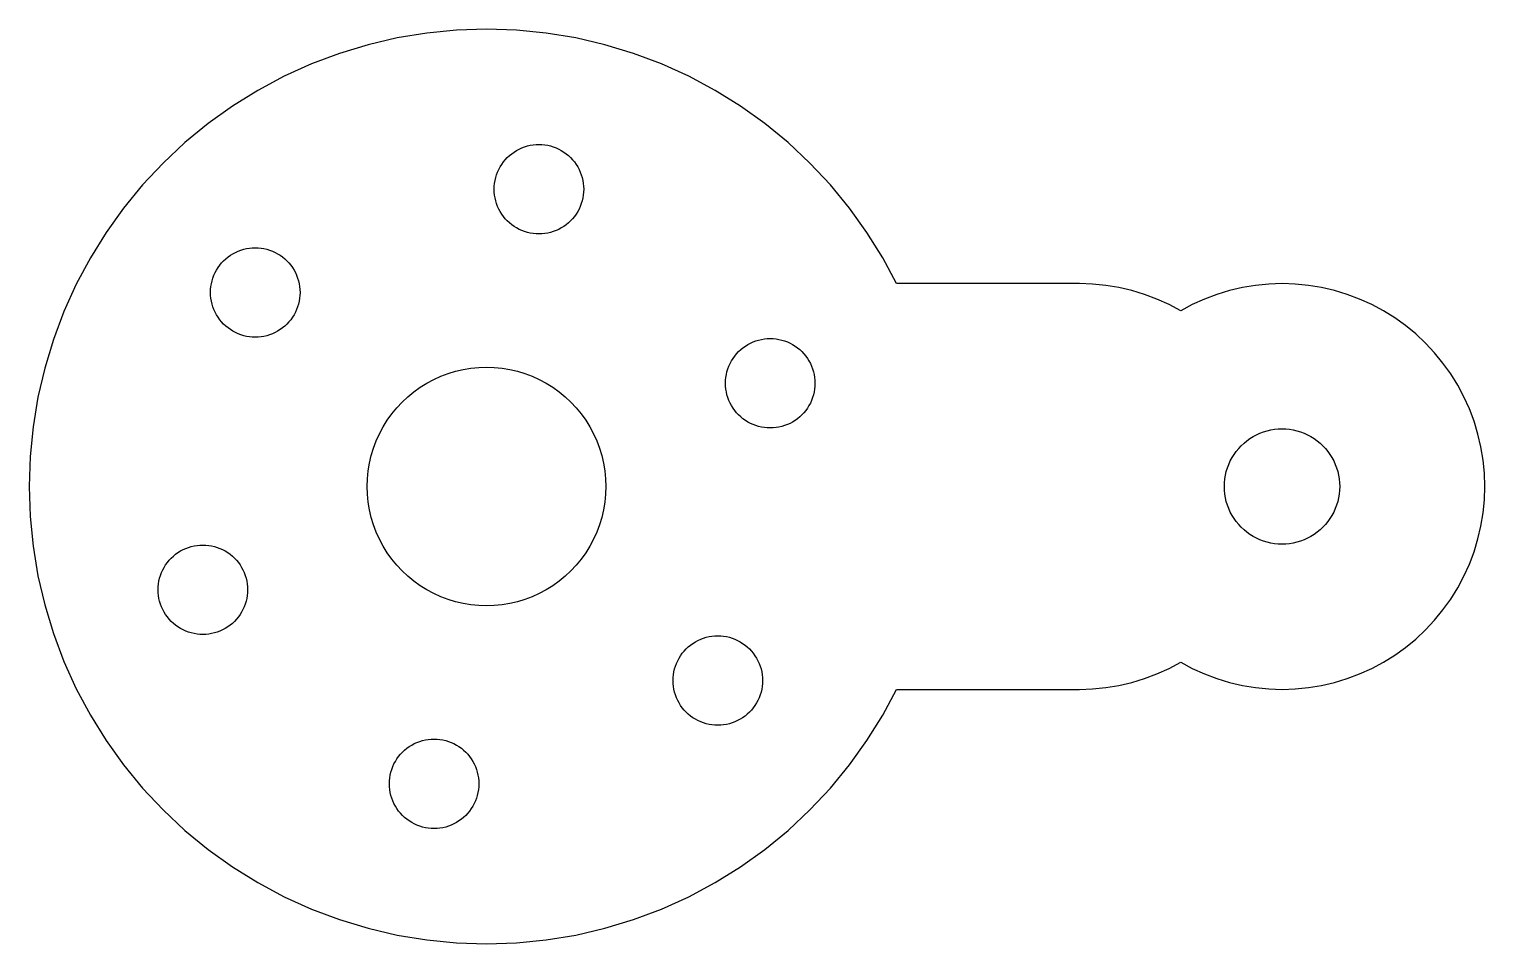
# Model space of a CAD drawing. Header units: millimetres. Extents: x -23 to 50.2, y -23 to 23.
import ezdxf

# ---------------------------------------------------------------- set-up
doc = ezdxf.new("R2010")
doc.units = ezdxf.units.MM

msp = doc.modelspace()

# ---------------------------------------------------------------- linework, layer by layer
at = {"layer": 'SCHNITT'}
for points in [[(1.504, -22.951), (3.002, -22.803), (4.487, -22.558), (5.953, -22.216), (7.393, -21.779), (8.802, -21.249), (10.173, -20.628), (11.5, -19.919), (12.778, -19.124), (14.002, -18.247), (15.165, -17.292), (16.263, -16.263), (17.292, -15.165), (18.247, -14.002), (19.124, -12.778), (19.919, -11.5), (20.613, -10.2), (29.81, -10.2), (30.476, -10.178), (31.14, -10.113), (31.798, -10.004), (32.447, -9.853), (33.085, -9.659), (33.71, -9.424), (34.317, -9.149), (34.904, -8.835), (35.489, -9.148), (36.097, -9.424), (36.721, -9.659), (37.36, -9.852), (38.01, -10.004), (38.669, -10.113), (39.333, -10.178), (40, -10.2), (40.667, -10.178), (41.331, -10.113), (41.99, -10.004), (42.64, -9.852), (43.279, -9.659), (43.903, -9.424), (44.511, -9.148), (45.1, -8.833), (45.667, -8.481), (46.209, -8.092), (46.725, -7.669), (47.212, -7.212), (47.669, -6.725), (48.092, -6.209), (48.481, -5.667), (48.833, -5.1), (49.148, -4.511), (49.424, -3.903), (49.659, -3.279), (49.852, -2.64), (50.004, -1.99), (50.113, -1.331), (50.178, -0.667), (50.2, 0), (50.178, 0.667), (50.113, 1.331), (50.004, 1.99), (49.852, 2.64), (49.659, 3.279), (49.424, 3.903), (49.148, 4.511), (48.833, 5.1), (48.481, 5.667), (48.092, 6.209), (47.669, 6.725), (47.212, 7.212), (46.725, 7.669), (46.209, 8.092), (45.667, 8.481), (45.1, 8.833), (44.511, 9.148), (43.903, 9.424), (43.279, 9.659), (42.64, 9.852), (41.99, 10.004), (41.331, 10.113), (40.667, 10.178), (40, 10.2), (39.333, 10.178), (38.669, 10.113), (38.01, 10.004), (37.36, 9.852), (36.721, 9.659), (36.097, 9.424), (35.489, 9.148), (34.904, 8.835), (34.317, 9.149), (33.71, 9.424), (33.085, 9.659), (32.447, 9.853), (31.798, 10.004), (31.14, 10.113), (30.476, 10.178), (29.81, 10.2), (20.613, 10.2), (19.919, 11.5), (19.124, 12.778), (18.247, 14.002), (17.292, 15.165), (16.263, 16.263), (15.165, 17.292), (14.002, 18.247), (12.778, 19.124), (11.5, 19.919), (10.173, 20.628), (8.802, 21.249), (7.393, 21.779), (5.953, 22.216), (4.487, 22.558), (3.002, 22.803), (1.504, 22.951), (0, 23), (-1.504, 22.951), (-3.002, 22.803), (-4.487, 22.558), (-5.953, 22.216), (-7.393, 21.779), (-8.802, 21.249), (-10.173, 20.628), (-11.5, 19.919), (-12.778, 19.124), (-14.002, 18.247), (-15.165, 17.292), (-16.263, 16.263), (-17.292, 15.165), (-18.247, 14.002), (-19.124, 12.778), (-19.919, 11.5), (-20.628, 10.173), (-21.249, 8.802), (-21.779, 7.393), (-22.216, 5.953), (-22.558, 4.487), (-22.803, 3.002), (-22.951, 1.504), (-23, 0), (-22.951, -1.504), (-22.803, -3.002), (-22.558, -4.487), (-22.216, -5.953), (-21.779, -7.393), (-21.249, -8.802), (-20.628, -10.173), (-19.919, -11.5), (-19.124, -12.778), (-18.247, -14.002), (-17.292, -15.165), (-16.263, -16.263), (-15.165, -17.292), (-14.002, -18.247), (-12.778, -19.124), (-11.5, -19.919), (-10.173, -20.628), (-8.802, -21.249), (-7.393, -21.779), (-5.953, -22.216), (-4.487, -22.558), (-3.002, -22.803), (-1.504, -22.951), (0, -23)], [(2.489, 12.704), (2.342, 12.719), (2.197, 12.743), (2.054, 12.776), (1.913, 12.819), (1.775, 12.871), (1.641, 12.931), (1.511, 13.001), (1.386, 13.079), (1.266, 13.164), (1.152, 13.258), (1.045, 13.358), (0.944, 13.466), (0.851, 13.58), (0.765, 13.699), (0.687, 13.824), (0.618, 13.954), (0.557, 14.088), (0.505, 14.226), (0.463, 14.367), (0.429, 14.51), (0.405, 14.656), (0.391, 14.802), (0.386, 14.949), (0.391, 15.097), (0.405, 15.243), (0.429, 15.388), (0.463, 15.532), (0.505, 15.673), (0.557, 15.81), (0.618, 15.945), (0.687, 16.074), (0.765, 16.199), (0.851, 16.319), (0.944, 16.433), (1.045, 16.54), (1.152, 16.641), (1.266, 16.734), (1.386, 16.82), (1.511, 16.898), (1.641, 16.967), (1.775, 17.028), (1.913, 17.08), (2.054, 17.123), (2.197, 17.156), (2.342, 17.18), (2.489, 17.195), (2.636, 17.199), (2.783, 17.195), (2.93, 17.18), (3.075, 17.156), (3.218, 17.123), (3.359, 17.08), (3.497, 17.028), (3.631, 16.967), (3.761, 16.898), (3.886, 16.82), (4.006, 16.734), (4.12, 16.641), (4.227, 16.54), (4.328, 16.433), (4.421, 16.319), (4.507, 16.199), (4.585, 16.074), (4.654, 15.945), (4.715, 15.81), (4.767, 15.673), (4.809, 15.532), (4.843, 15.388), (4.867, 15.243), (4.881, 15.097), (4.886, 14.949), (4.881, 14.802), (4.867, 14.656), (4.843, 14.51), (4.809, 14.367), (4.767, 14.226), (4.715, 14.088), (4.654, 13.954), (4.585, 13.824), (4.507, 13.699), (4.421, 13.58), (4.328, 13.466), (4.227, 13.358), (4.12, 13.258), (4.006, 13.164), (3.886, 13.079), (3.761, 13.001), (3.631, 12.931), (3.497, 12.871), (3.359, 12.819), (3.218, 12.776), (3.075, 12.743), (2.93, 12.719), (2.783, 12.704), (2.636, 12.699)], [(-11.776, 7.512), (-11.922, 7.527), (-12.068, 7.551), (-12.211, 7.584), (-12.352, 7.627), (-12.49, 7.679), (-12.624, 7.74), (-12.754, 7.809), (-12.879, 7.887), (-12.998, 7.972), (-13.112, 8.066), (-13.22, 8.167), (-13.32, 8.274), (-13.414, 8.388), (-13.499, 8.507), (-13.577, 8.633), (-13.647, 8.762), (-13.707, 8.896), (-13.759, 9.034), (-13.802, 9.175), (-13.835, 9.319), (-13.859, 9.464), (-13.874, 9.61), (-13.879, 9.758), (-13.874, 9.905), (-13.859, 10.051), (-13.835, 10.196), (-13.802, 10.34), (-13.759, 10.481), (-13.707, 10.619), (-13.647, 10.753), (-13.577, 10.883), (-13.499, 11.008), (-13.414, 11.127), (-13.32, 11.241), (-13.22, 11.349), (-13.112, 11.449), (-12.998, 11.543), (-12.879, 11.628), (-12.754, 11.706), (-12.624, 11.775), (-12.49, 11.836), (-12.352, 11.888), (-12.211, 11.931), (-12.068, 11.964), (-11.922, 11.988), (-11.776, 12.003), (-11.629, 12.008), (-11.481, 12.003), (-11.335, 11.988), (-11.19, 11.964), (-11.046, 11.931), (-10.905, 11.888), (-10.768, 11.836), (-10.633, 11.775), (-10.504, 11.706), (-10.379, 11.628), (-10.259, 11.543), (-10.145, 11.449), (-10.038, 11.349), (-9.937, 11.241), (-9.844, 11.127), (-9.758, 11.008), (-9.68, 10.883), (-9.611, 10.753), (-9.55, 10.619), (-9.498, 10.481), (-9.455, 10.34), (-9.422, 10.196), (-9.398, 10.051), (-9.383, 9.905), (-9.379, 9.758), (-9.383, 9.61), (-9.398, 9.464), (-9.422, 9.319), (-9.455, 9.175), (-9.498, 9.034), (-9.55, 8.896), (-9.611, 8.762), (-9.68, 8.633), (-9.758, 8.507), (-9.844, 8.388), (-9.937, 8.274), (-10.038, 8.167), (-10.145, 8.066), (-10.259, 7.972), (-10.379, 7.887), (-10.504, 7.809), (-10.633, 7.74), (-10.768, 7.679), (-10.905, 7.627), (-11.046, 7.584), (-11.19, 7.551), (-11.335, 7.527), (-11.481, 7.512), (-11.629, 7.508)], [(14.117, 2.947), (13.971, 2.961), (13.826, 2.985), (13.682, 3.019), (13.541, 3.061), (13.403, 3.113), (13.269, 3.174), (13.14, 3.243), (13.015, 3.321), (12.895, 3.407), (12.781, 3.5), (12.674, 3.601), (12.573, 3.708), (12.479, 3.822), (12.394, 3.942), (12.316, 4.067), (12.247, 4.197), (12.186, 4.331), (12.134, 4.469), (12.091, 4.61), (12.058, 4.753), (12.034, 4.898), (12.019, 5.045), (12.015, 5.192), (12.019, 5.339), (12.034, 5.486), (12.058, 5.631), (12.091, 5.774), (12.134, 5.915), (12.186, 6.053), (12.247, 6.187), (12.316, 6.317), (12.394, 6.442), (12.479, 6.562), (12.573, 6.675), (12.674, 6.783), (12.781, 6.884), (12.895, 6.977), (13.015, 7.063), (13.14, 7.14), (13.269, 7.21), (13.403, 7.271), (13.541, 7.322), (13.682, 7.365), (13.826, 7.399), (13.971, 7.423), (14.117, 7.437), (14.265, 7.442), (14.412, 7.437), (14.558, 7.423), (14.703, 7.399), (14.847, 7.365), (14.988, 7.322), (15.126, 7.271), (15.26, 7.21), (15.39, 7.14), (15.515, 7.063), (15.634, 6.977), (15.748, 6.884), (15.856, 6.783), (15.956, 6.675), (16.05, 6.562), (16.135, 6.442), (16.213, 6.317), (16.282, 6.187), (16.343, 6.053), (16.395, 5.915), (16.438, 5.774), (16.471, 5.631), (16.495, 5.486), (16.51, 5.339), (16.515, 5.192), (16.51, 5.045), (16.495, 4.898), (16.471, 4.753), (16.438, 4.61), (16.395, 4.469), (16.343, 4.331), (16.282, 4.197), (16.213, 4.067), (16.135, 3.942), (16.05, 3.822), (15.956, 3.708), (15.856, 3.601), (15.748, 3.5), (15.634, 3.407), (15.515, 3.321), (15.39, 3.243), (15.26, 3.174), (15.126, 3.113), (14.988, 3.061), (14.847, 3.019), (14.703, 2.985), (14.558, 2.961), (14.412, 2.947), (14.265, 2.942)], [(-0.392, -5.987), (-0.783, -5.949), (-1.171, -5.885), (-1.553, -5.796), (-1.929, -5.682), (-2.296, -5.543), (-2.654, -5.381), (-3, -5.196), (-3.333, -4.989), (-3.653, -4.76), (-3.956, -4.511), (-4.243, -4.243), (-4.511, -3.956), (-4.76, -3.653), (-4.989, -3.333), (-5.196, -3), (-5.381, -2.654), (-5.543, -2.296), (-5.682, -1.929), (-5.796, -1.553), (-5.885, -1.171), (-5.949, -0.783), (-5.987, -0.392), (-6, 0), (-5.987, 0.392), (-5.949, 0.783), (-5.885, 1.171), (-5.796, 1.553), (-5.682, 1.929), (-5.543, 2.296), (-5.381, 2.654), (-5.196, 3), (-4.989, 3.333), (-4.76, 3.653), (-4.511, 3.956), (-4.243, 4.243), (-3.956, 4.511), (-3.653, 4.76), (-3.333, 4.989), (-3, 5.196), (-2.654, 5.381), (-2.296, 5.543), (-1.929, 5.682), (-1.553, 5.796), (-1.171, 5.885), (-0.783, 5.949), (-0.392, 5.987), (0, 6), (0.392, 5.987), (0.783, 5.949), (1.171, 5.885), (1.553, 5.796), (1.929, 5.682), (2.296, 5.543), (2.654, 5.381), (3, 5.196), (3.333, 4.989), (3.653, 4.76), (3.956, 4.511), (4.243, 4.243), (4.511, 3.956), (4.76, 3.653), (4.989, 3.333), (5.196, 3), (5.381, 2.654), (5.543, 2.296), (5.682, 1.929), (5.796, 1.553), (5.885, 1.171), (5.949, 0.783), (5.987, 0.392), (6, 0), (5.987, -0.392), (5.949, -0.783), (5.885, -1.171), (5.796, -1.553), (5.682, -1.929), (5.543, -2.296), (5.381, -2.654), (5.196, -3), (4.989, -3.333), (4.76, -3.653), (4.511, -3.956), (4.243, -4.243), (3.956, -4.511), (3.653, -4.76), (3.333, -4.989), (3, -5.196), (2.654, -5.381), (2.296, -5.543), (1.929, -5.682), (1.553, -5.796), (1.171, -5.885), (0.783, -5.949), (0.392, -5.987), (0, -6)], [(39.81, -2.894), (39.621, -2.875), (39.434, -2.844), (39.249, -2.801), (39.068, -2.746), (38.89, -2.679), (38.717, -2.601), (38.55, -2.511), (38.389, -2.411), (38.235, -2.301), (38.088, -2.18), (37.949, -2.051), (37.82, -1.912), (37.699, -1.765), (37.589, -1.611), (37.489, -1.45), (37.399, -1.283), (37.321, -1.11), (37.254, -0.932), (37.199, -0.751), (37.156, -0.566), (37.125, -0.379), (37.106, -0.19), (37.1, 0), (37.106, 0.19), (37.125, 0.379), (37.156, 0.566), (37.199, 0.751), (37.254, 0.932), (37.321, 1.11), (37.399, 1.283), (37.489, 1.45), (37.589, 1.611), (37.699, 1.765), (37.82, 1.912), (37.949, 2.051), (38.088, 2.18), (38.235, 2.301), (38.389, 2.411), (38.55, 2.511), (38.717, 2.601), (38.89, 2.679), (39.068, 2.746), (39.249, 2.801), (39.434, 2.844), (39.621, 2.875), (39.81, 2.894), (40, 2.9), (40.19, 2.894), (40.379, 2.875), (40.566, 2.844), (40.751, 2.801), (40.932, 2.746), (41.11, 2.679), (41.283, 2.601), (41.45, 2.511), (41.611, 2.411), (41.765, 2.301), (41.912, 2.18), (42.051, 2.051), (42.18, 1.912), (42.301, 1.765), (42.411, 1.611), (42.511, 1.45), (42.601, 1.283), (42.679, 1.11), (42.746, 0.932), (42.801, 0.751), (42.844, 0.566), (42.875, 0.379), (42.894, 0.19), (42.9, 0), (42.894, -0.19), (42.875, -0.379), (42.844, -0.566), (42.801, -0.751), (42.746, -0.932), (42.679, -1.11), (42.601, -1.283), (42.511, -1.45), (42.411, -1.611), (42.301, -1.765), (42.18, -1.912), (42.051, -2.051), (41.912, -2.18), (41.765, -2.301), (41.611, -2.411), (41.45, -2.511), (41.283, -2.601), (41.11, -2.679), (40.932, -2.746), (40.751, -2.801), (40.566, -2.844), (40.379, -2.875), (40.19, -2.894), (40, -2.9)], [(-14.412, -7.437), (-14.558, -7.423), (-14.703, -7.399), (-14.847, -7.365), (-14.988, -7.322), (-15.126, -7.271), (-15.26, -7.21), (-15.39, -7.14), (-15.515, -7.063), (-15.634, -6.977), (-15.748, -6.884), (-15.856, -6.783), (-15.956, -6.675), (-16.05, -6.562), (-16.135, -6.442), (-16.213, -6.317), (-16.282, -6.187), (-16.343, -6.053), (-16.395, -5.915), (-16.438, -5.774), (-16.471, -5.631), (-16.495, -5.486), (-16.51, -5.339), (-16.515, -5.192), (-16.51, -5.045), (-16.495, -4.898), (-16.471, -4.753), (-16.438, -4.61), (-16.395, -4.469), (-16.343, -4.331), (-16.282, -4.197), (-16.213, -4.067), (-16.135, -3.942), (-16.05, -3.822), (-15.956, -3.708), (-15.856, -3.601), (-15.748, -3.5), (-15.634, -3.407), (-15.515, -3.321), (-15.39, -3.243), (-15.26, -3.174), (-15.126, -3.113), (-14.988, -3.061), (-14.847, -3.019), (-14.703, -2.985), (-14.558, -2.961), (-14.412, -2.947), (-14.265, -2.942), (-14.117, -2.947), (-13.971, -2.961), (-13.826, -2.985), (-13.682, -3.019), (-13.541, -3.061), (-13.403, -3.113), (-13.269, -3.174), (-13.14, -3.243), (-13.015, -3.321), (-12.895, -3.407), (-12.781, -3.5), (-12.674, -3.601), (-12.573, -3.708), (-12.479, -3.822), (-12.394, -3.942), (-12.316, -4.067), (-12.247, -4.197), (-12.186, -4.331), (-12.134, -4.469), (-12.091, -4.61), (-12.058, -4.753), (-12.034, -4.898), (-12.019, -5.045), (-12.015, -5.192), (-12.019, -5.339), (-12.034, -5.486), (-12.058, -5.631), (-12.091, -5.774), (-12.134, -5.915), (-12.186, -6.053), (-12.247, -6.187), (-12.316, -6.317), (-12.394, -6.442), (-12.479, -6.562), (-12.573, -6.675), (-12.674, -6.783), (-12.781, -6.884), (-12.895, -6.977), (-13.015, -7.063), (-13.14, -7.14), (-13.269, -7.21), (-13.403, -7.271), (-13.541, -7.322), (-13.682, -7.365), (-13.826, -7.399), (-13.971, -7.423), (-14.117, -7.437), (-14.265, -7.442)], [(11.481, -12.003), (11.335, -11.988), (11.19, -11.964), (11.046, -11.931), (10.905, -11.888), (10.768, -11.836), (10.633, -11.775), (10.504, -11.706), (10.379, -11.628), (10.259, -11.543), (10.145, -11.449), (10.038, -11.349), (9.937, -11.241), (9.844, -11.127), (9.758, -11.008), (9.68, -10.883), (9.611, -10.753), (9.55, -10.619), (9.498, -10.481), (9.455, -10.34), (9.422, -10.196), (9.398, -10.051), (9.383, -9.905), (9.379, -9.758), (9.383, -9.61), (9.398, -9.464), (9.422, -9.319), (9.455, -9.175), (9.498, -9.034), (9.55, -8.896), (9.611, -8.762), (9.68, -8.633), (9.758, -8.507), (9.844, -8.388), (9.937, -8.274), (10.038, -8.167), (10.145, -8.066), (10.259, -7.972), (10.379, -7.887), (10.504, -7.809), (10.633, -7.74), (10.768, -7.679), (10.905, -7.627), (11.046, -7.584), (11.19, -7.551), (11.335, -7.527), (11.481, -7.512), (11.629, -7.508), (11.776, -7.512), (11.922, -7.527), (12.068, -7.551), (12.211, -7.584), (12.352, -7.627), (12.49, -7.679), (12.624, -7.74), (12.754, -7.809), (12.879, -7.887), (12.998, -7.972), (13.112, -8.066), (13.22, -8.167), (13.32, -8.274), (13.414, -8.388), (13.499, -8.507), (13.577, -8.633), (13.647, -8.762), (13.707, -8.896), (13.759, -9.034), (13.802, -9.175), (13.835, -9.319), (13.859, -9.464), (13.874, -9.61), (13.879, -9.758), (13.874, -9.905), (13.859, -10.051), (13.835, -10.196), (13.802, -10.34), (13.759, -10.481), (13.707, -10.619), (13.647, -10.753), (13.577, -10.883), (13.499, -11.008), (13.414, -11.127), (13.32, -11.241), (13.22, -11.349), (13.112, -11.449), (12.998, -11.543), (12.879, -11.628), (12.754, -11.706), (12.624, -11.775), (12.49, -11.836), (12.352, -11.888), (12.211, -11.931), (12.068, -11.964), (11.922, -11.988), (11.776, -12.003), (11.629, -12.008)], [(-2.783, -17.195), (-2.93, -17.18), (-3.075, -17.156), (-3.218, -17.123), (-3.359, -17.08), (-3.497, -17.028), (-3.631, -16.967), (-3.761, -16.898), (-3.886, -16.82), (-4.006, -16.734), (-4.12, -16.641), (-4.227, -16.54), (-4.328, -16.433), (-4.421, -16.319), (-4.507, -16.199), (-4.585, -16.074), (-4.654, -15.945), (-4.715, -15.81), (-4.767, -15.673), (-4.809, -15.532), (-4.843, -15.388), (-4.867, -15.243), (-4.881, -15.097), (-4.886, -14.949), (-4.881, -14.802), (-4.867, -14.656), (-4.843, -14.51), (-4.809, -14.367), (-4.767, -14.226), (-4.715, -14.088), (-4.654, -13.954), (-4.585, -13.824), (-4.507, -13.699), (-4.421, -13.58), (-4.328, -13.466), (-4.227, -13.358), (-4.12, -13.258), (-4.006, -13.164), (-3.886, -13.079), (-3.761, -13.001), (-3.631, -12.931), (-3.497, -12.871), (-3.359, -12.819), (-3.218, -12.776), (-3.075, -12.743), (-2.93, -12.719), (-2.783, -12.704), (-2.636, -12.699), (-2.489, -12.704), (-2.342, -12.719), (-2.197, -12.743), (-2.054, -12.776), (-1.913, -12.819), (-1.775, -12.871), (-1.641, -12.931), (-1.511, -13.001), (-1.386, -13.079), (-1.266, -13.164), (-1.152, -13.258), (-1.045, -13.358), (-0.944, -13.466), (-0.851, -13.58), (-0.765, -13.699), (-0.687, -13.824), (-0.618, -13.954), (-0.557, -14.088), (-0.505, -14.226), (-0.463, -14.367), (-0.429, -14.51), (-0.405, -14.656), (-0.391, -14.802), (-0.386, -14.949), (-0.391, -15.097), (-0.405, -15.243), (-0.429, -15.388), (-0.463, -15.532), (-0.505, -15.673), (-0.557, -15.81), (-0.618, -15.945), (-0.687, -16.074), (-0.765, -16.199), (-0.851, -16.319), (-0.944, -16.433), (-1.045, -16.54), (-1.152, -16.641), (-1.266, -16.734), (-1.386, -16.82), (-1.511, -16.898), (-1.641, -16.967), (-1.775, -17.028), (-1.913, -17.08), (-2.054, -17.123), (-2.197, -17.156), (-2.342, -17.18), (-2.489, -17.195), (-2.636, -17.199)]]:
    msp.add_lwpolyline(points, close=True, dxfattribs=at)

doc.saveas('drawing.dxf')
